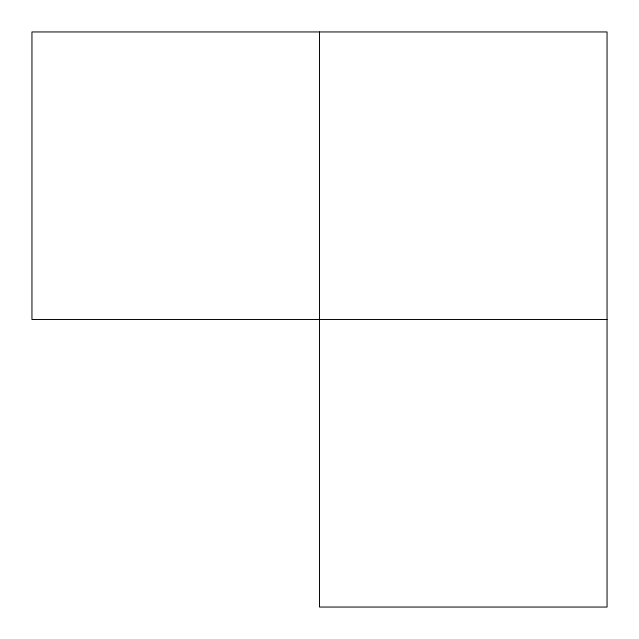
<?xml version="1.0" encoding="UTF-8"?>
<svg xmlns="http://www.w3.org/2000/svg" width="639" height="639" viewBox="0 0 639 639"><rect width="100%" height="100%" fill="white"/><g stroke="black" fill="none" stroke-linecap="round" stroke-linejoin="round"><path stroke-width="0.96" d="M607.05 319.5L31.95 319.5L31.95 31.95L607.05 31.95L607.05 607.05L319.5 607.05L319.5 31.95"/></g></svg>
